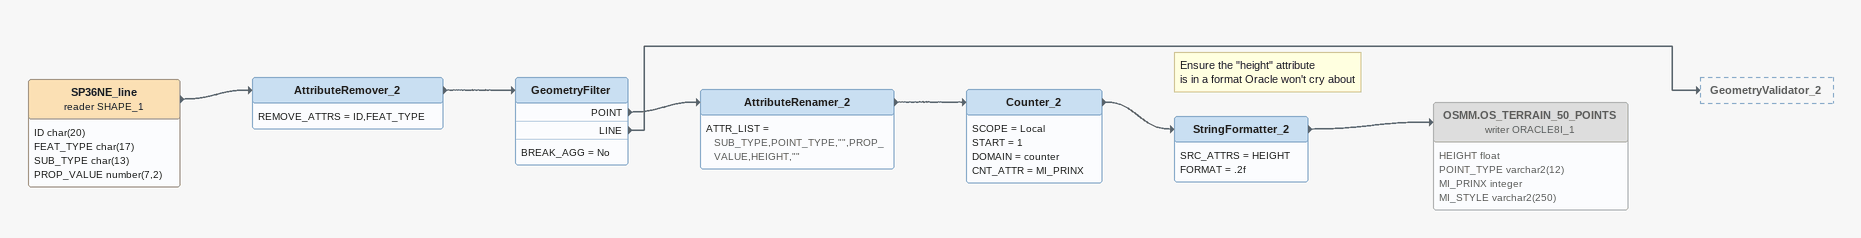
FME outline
SP36NE_line (reader SHAPE_1)
    attributes: ID char(20), FEAT_TYPE char(17), SUB_TYPE char(13), PROP_VALUE number(7,2)
    -> AttributeRemover_2
AttributeRemover_2
    REMOVE_ATTRS = ID,FEAT_TYPE
    -> GeometryFilter
GeometryFilter
    BREAK_AGG = No
    POINT -> AttributeRenamer_2
    LINE -> GeometryValidator_2
AttributeRenamer_2
    ATTR_LIST = SUB_TYPE,POINT_TYPE,"",PROP_VALUE,HEIGHT,""
    -> Counter_2
Counter_2
    SCOPE = Local
    START = 1
    DOMAIN = counter
    CNT_ATTR = MI_PRINX
    -> StringFormatter_2
Note: Ensure the "height" attribute / is in a format Oracle won't cry about
StringFormatter_2
    SRC_ATTRS = HEIGHT
    FORMAT = .2f
    -> OSMM.OS_TERRAIN_50_POINTS (writer ORACLE8I_1)
OSMM.OS_TERRAIN_50_POINTS (writer ORACLE8I_1) [off]
    attributes: HEIGHT float, POINT_TYPE varchar2(12), MI_PRINX integer, MI_STYLE varchar2(250)
